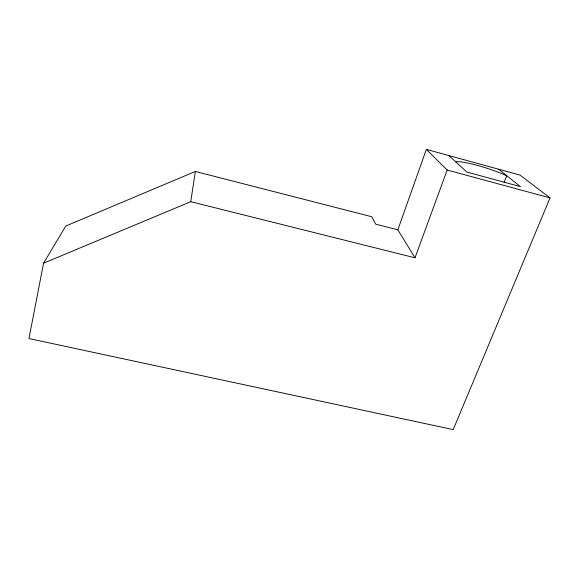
<?xml version="1.0" encoding="UTF-8"?>
<svg xmlns="http://www.w3.org/2000/svg" width="579" height="579" viewBox="0 0 579 579"><rect width="100%" height="100%" fill="white"/><g stroke="black" fill="none" stroke-linecap="round" stroke-linejoin="round"><path stroke-width="0.87" d="M426.339 149.382L520.022 175.082L550.05 197.917L453.198 429.618L28.95 338.541L43.555 263.206L190.744 201.695L195.362 171.464L371.704 216.727L375.742 224.167L397.86 229.812L414.998 257.8L447.183 170.031L426.339 149.382L397.86 229.812M504.099 182.407L506.741 175.705A37.649 5.978 18.9 0 0 455.601 161.722M43.555 263.206L65.789 226.027L195.362 171.464M190.744 201.695L414.998 257.8M447.183 170.031L550.05 197.917M498.606 169.206L520.391 186.612L466.877 172.064L448.891 155.57"/></g></svg>
